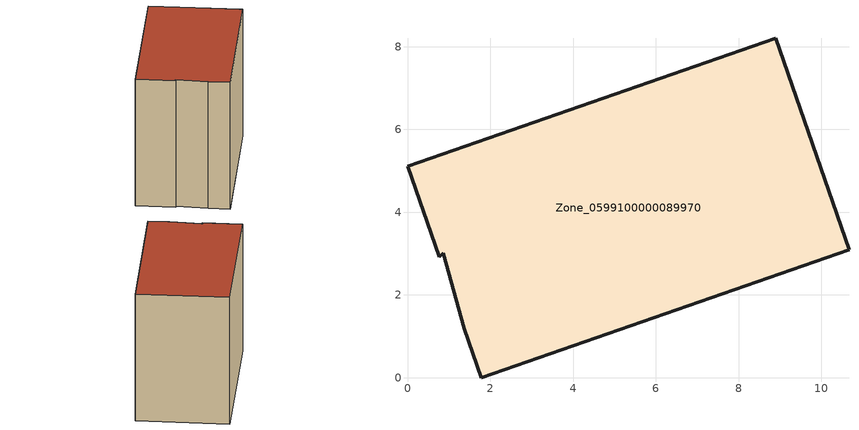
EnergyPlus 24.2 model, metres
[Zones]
Zone_0599100000089970
 floor ground (C_G): 1.37,1.19 0.86,3 0.76,2.92 0,5.11 8.9,8.2 10.67,3.09 1.78,0 z0
 wall outside (C_F): 1.78,0 10.67,3.09 8.9,8.2 0,5.11 0.76,2.92 0.86,3 1.37,1.19 1.78,0 z0:8.05
 roof outside (C_R): 0.86,3 1.37,1.19 1.78,0 10.67,3.09 8.9,8.2 0,5.11 0.76,2.92 z8.05
[BUILDING]
Pand.0599100000089970: North Axis=0; Terrain=City; Loads Convergence Tolerance Value=0.04; Temperature Convergence Tolerance Value=0.4; Solar Distribution=FullExterior; Maximum Number of Warmup Days=25; Minimum Number of Warmup Days=1
[Site:Location]
Rotterdam.The.Hague.AP_ZH_NLD Design_Conditions: Latitude=51.96; Longitude=4.45; Time Zone=1; Elevation=-4.5
[SITE:GROUNDTEMPERATURE:BUILDINGSURFACE]
18, 18, 18, 18, 18, 18, 18, 18, 18, 18, 18, 18
[MATERIAL] Thermal Absorptance=0.9; Solar Absorptance=0.7; Visible Absorptance=0.7
Name | Roughness | Thickness | Conductivity | Density | Specific Heat
G.TI.1975-1991 | MediumSmooth | 0.15 | 0.288461 | 540 | 1210
F.TI.1975-1991 | Rough | 0.3 | 0.230769 | 1920 | 840
R.TI.1975-1991 | MediumRough | 0.2 | 0.153846 | 1500 | 1000
[CONSTRUCTION]
C_G: G.TI.1975-1991
C_F: F.TI.1975-1991
C_R: R.TI.1975-1991
[ZONE]
Zone_0599100000089970: Type=1; Multiplier=1; Ceiling Height=Autocalculate; Volume=Autocalculate; Floor Area=autocalculate; Part of Total Floor Area=Yes
[ZONEINFILTRATION:DESIGNFLOWRATE]
Infil_Zone_0599100000089970: Zone or ZoneList or Space or SpaceList=Zone_0599100000089970; Schedule=AlwaysOn; Design Flow Rate Calculation Method=Flow/Area; Flow Rate per Floor Area=0.003; Constant Term Coefficient=1; Temperature Term Coefficient=0; Velocity Term Coefficient=0; Velocity Squared Term Coefficient=0
[HVACTEMPLATE:ZONE:IDEALLOADSAIRSYSTEM]
Zone_0599100000089970: Maximum Heating Supply Air Temperature=50; Minimum Cooling Supply Air Temperature=13; Maximum Heating Supply Air Humidity Ratio=0.0156; Minimum Cooling Supply Air Humidity Ratio=0.0077; Heating Limit=NoLimit; Cooling Limit=NoLimit; Dehumidification Control Type=ConstantSensibleHeatRatio; Cooling Sensible Heat Ratio=0.7; Dehumidification Setpoint=60; Humidification Control Type=None; Humidification Setpoint=30; Outdoor Air Method=None; Outdoor Air Flow Rate per Person=0.00944; Outdoor Air Flow Rate per Zone Floor Area=0; Outdoor Air Flow Rate per Zone=0; Demand Controlled Ventilation Type=None; Outdoor Air Economizer Type=NoEconomizer; Heat Recovery Type=None; Sensible Heat Recovery Effectiveness=0.7; Latent Heat Recovery Effectiveness=0.65
[ZONECONTROL:THERMOSTAT]
ThermostatControl_Zone_0599100000089970: Zone or ZoneList=Zone_0599100000089970; Control Type Schedule=DualSetpointControlType; Control 1=Thermostat_Zone_0599100000089970; Temperature Difference Between Cutout And Setpoint=0
[THERMOSTATSETPOINT:DUALSETPOINT]
Thermostat_Zone_0599100000089970: Heating Setpoint Temperature Schedule=HeatingSetpoint_Zone_0599100000089970; Cooling Setpoint Temperature Schedule=CoolingSetpoint_Zone_0599100000089970
[SCHEDULE:COMPACT]
HeatingSetpoint_Zone_0599100000089970: Through: 12/31, For: AllDays, Until: 24:00, 21
CoolingSetpoint_Zone_0599100000089970: Through: 12/31, For: AllDays, Until: 24:00, 24
DualSetpointControlType: Through: 12/31, For: AllDays, Until: 24:00, 4
AlwaysOn: Through: 12/31, For: AllDays, Until: 24:00, 1
